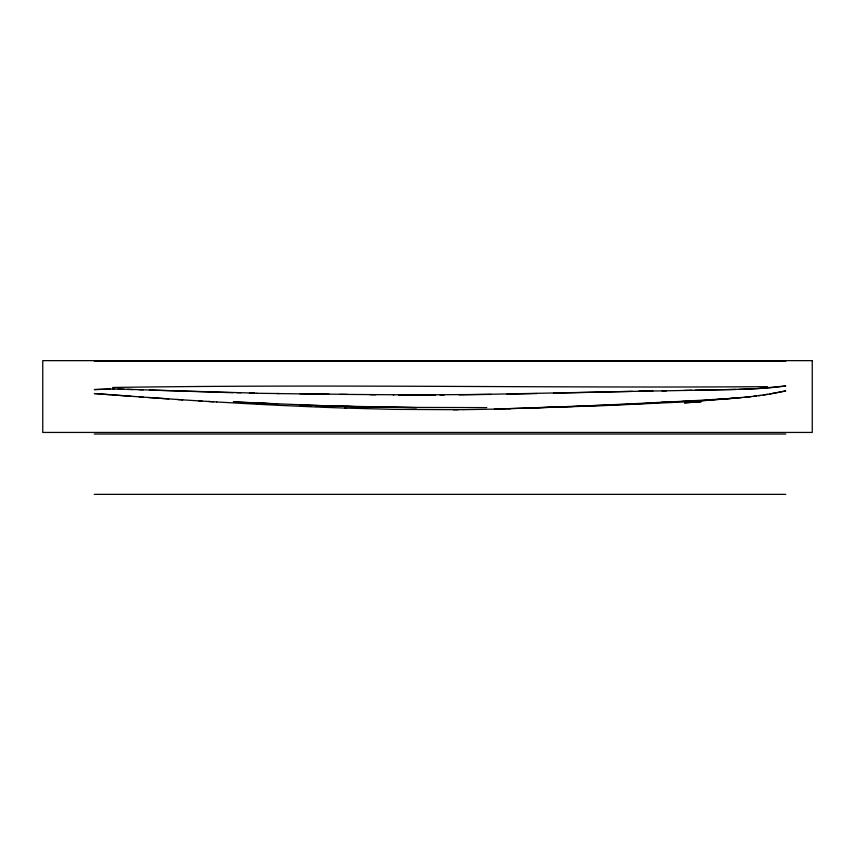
<?xml version="1.0" encoding="UTF-8"?>
<svg xmlns="http://www.w3.org/2000/svg" width="855" height="855" viewBox="0 0 855 855"><rect width="100%" height="100%" fill="white"/><g stroke="black" fill="none" stroke-linecap="round" stroke-linejoin="round"><path stroke-width="1.28" d="M769.564 394.005L784.249 391.195M783.864 391.28L785.702 390.895L784.334 391.184M783.233 391.419L777.537 392.584M776.917 392.702L769.96 393.941M767.32 394.39L769.596 394.005M767.448 394.369L758.46 395.683M767.149 394.412L763.248 394.989M760.437 395.405L755.542 396.047M784.463 386.129L785.798 386L769.564 387.881L746.992 389.164L662.069 390.895M748.862 396.88L756.29 395.961M753.512 396.325L755.585 396.047M660.797 402.235L673.932 401.658M784.655 386.097L757.509 388.576M748.627 396.902L701.036 400.931M741.253 397.714L702.286 400.578M743.626 397.457L747.056 397.073M747.27 397.051L751.043 396.635M658.489 402.459L636.067 404.009M690.915 401.551L697.242 401.166M757.081 388.598L738.998 389.367M738.164 398.002C684.759 401.423 631.385 403.891 577.916 406.221L533.488 407.953M684.577 401.925L603.128 405.665L494.35 409.128L510.114 408.765M697.52 400.706L681.756 401.39M569.74 406.488L509.185 408.626M569.986 406.595L630.734 404.148M666.43 390.853L638.803 391.12M112.582 387.475C330.853 384.077 549.167 388.159 767.437 386.663M735.813 389.463L695.286 390.265M632.508 391.344L553.516 393.193M496.766 409.075L463.378 409.663M537.047 393.546L506.972 394.198M684.577 390.425L691.845 390.318M114.709 388.95L94.285 389.581L110.498 388.972M491.23 394.412L398.569 394.967M459.178 394.882L652.921 390.981M453.3 409.716L463.089 409.663M444.247 395.01L439.93 395.031M458.195 409.695L393.268 409.363L344.661 408.059M435.537 395.042L339.959 394.369M486.752 407.611L393.268 407.365L315.388 405.826M94.285 361.184L785.798 361.184M94.285 434.019L785.798 434.019M94.285 494.361L785.798 494.361M329.25 394.251L276.892 393.567M375.783 394.786L369.894 394.721M393.268 394.935L393.973 394.935M299.849 393.749L347.258 394.379M117.969 389.036L143.191 389.795M257.024 393.279L279.222 393.546M369.894 407.033L416.642 407.632L323.158 405.751L233.404 401.903L276.892 403.977L254.63 402.94M226.842 392.531L233.404 392.659M127.491 389.378L133.017 389.581M226.778 392.531L149.379 390.051M249.446 393.076L256.928 393.193M236.76 392.648L240.8 392.755M254.63 393.118L139.205 389.72M299.849 405.356L311.509 405.708M346.532 406.467L299.849 404.896M112.892 388.95L124.146 389.303M323.96 407.322L346.532 408.124M324.066 407.333L302.104 406.382M94.467 393.589L96.968 393.738M302.2 406.392L279.222 405.345M279.318 405.366L256.928 404.223M94.381 393.578L96.07 393.685M257.024 404.244L216.604 401.957M216.689 401.978L208.438 401.465M198.691 400.867L213.59 401.797M202.111 401.091L182.617 399.841M182.361 399.83L177.423 399.509M168.745 398.911L132.963 396.399M182.692 399.851L148.385 397.5M96.711 393.717L131.189 396.271M97.812 393.802L110.498 394.732M143.255 397.148L139.205 396.859M111.781 394.828L133.017 396.41M701.036 401.754L684.577 402.833L701.036 401.754M812.25 360.639L42.75 360.639L42.75 432.438L812.25 432.438L812.25 360.639M369.894 406.969L346.532 406.456L369.894 406.991"/></g></svg>
